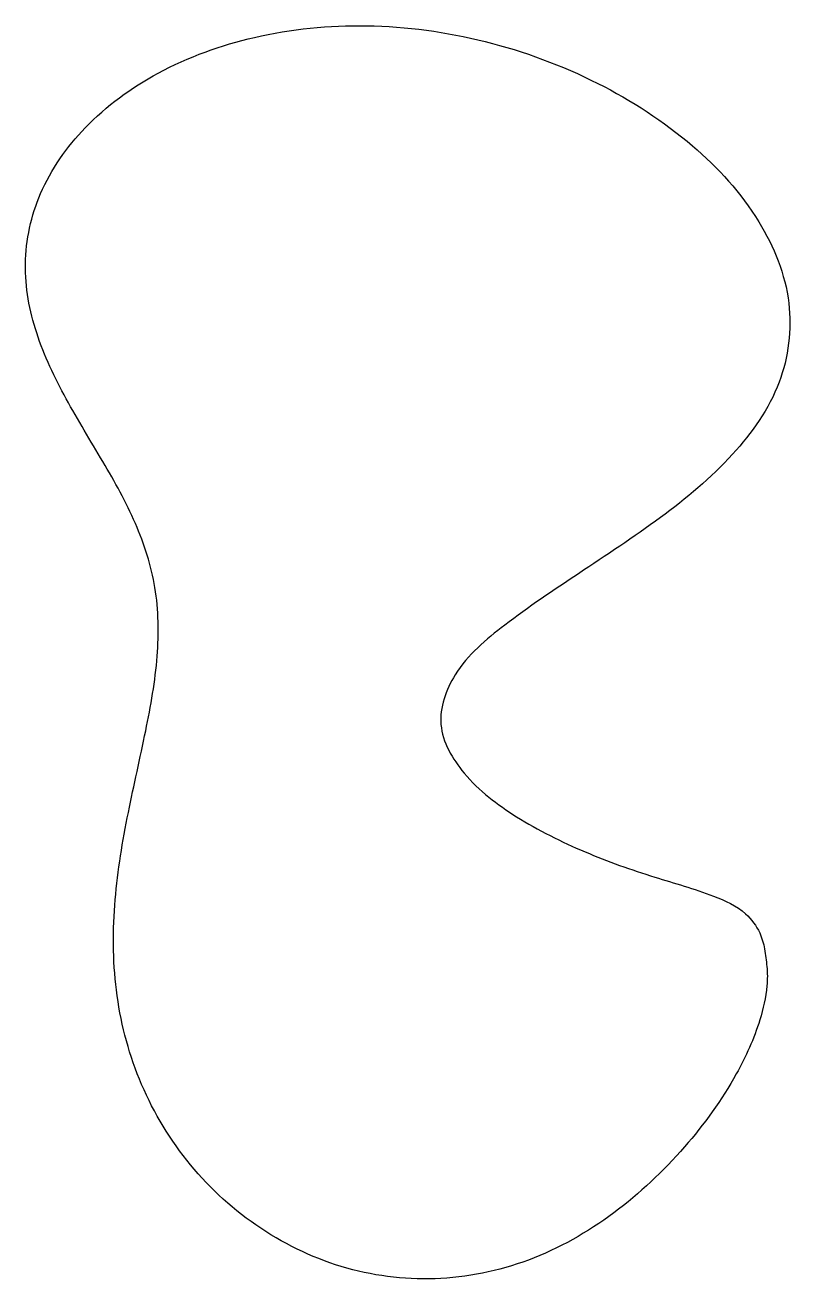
# Model space of a CAD drawing. Header units: metres. Extents: x -47 to 17, y -31 to 74.
import ezdxf

# ---------------------------------------------------------------- set-up
doc = ezdxf.new("R2010")
doc.units = ezdxf.units.M

msp = doc.modelspace()

# ---------------------------------------------------------------- linework, layer by layer
at = {"layer": 'OuterContour', "color": 3}
msp.add_spline([(15.03, -4.18), (14.93, -3.44), (14.53, -2.1), (13.35, -0.51), (10.66, 0.98), (5.75, 2.57), (-0.08, 4.68), (-5.81, 7.62), (-10.19, 11.27), (-12.13, 15.33), (-10.94, 19.48), (-6.8, 23.64), (-0.64, 27.94), (6.22, 32.63), (12.26, 37.93), (16.15, 43.95), (16.96, 50.57), (14.45, 57.37), (8.91, 63.72), (0.98, 68.94), (-8.44, 72.44), (-18.34, 73.76), (-27.73, 72.79), (-35.8, 69.79), (-41.89, 65.23), (-45.62, 59.72), (-46.89, 53.85), (-45.95, 48.07), (-43.48, 42.57), (-40.41, 37.31), (-37.69, 32.13), (-36.06, 26.78), (-35.87, 21.05), (-36.83, 14.8), (-38.28, 7.98), (-39.38, 0.68), (-39.28, -6.87), (-37.36, -14.32), (-33.4, -21.09), (-27.61, -26.52), (-20.47, -29.99), (-12.63, -31.02), (-4.82, -29.45), (2.32, -25.51), (8.24, -19.99), (12.57, -13.89), (14.54, -9.37), (15.13, -6.52), (15.13, -4.91), (15.03, -4.18)], degree=3, dxfattribs=at)

doc.saveas('drawing.dxf')
